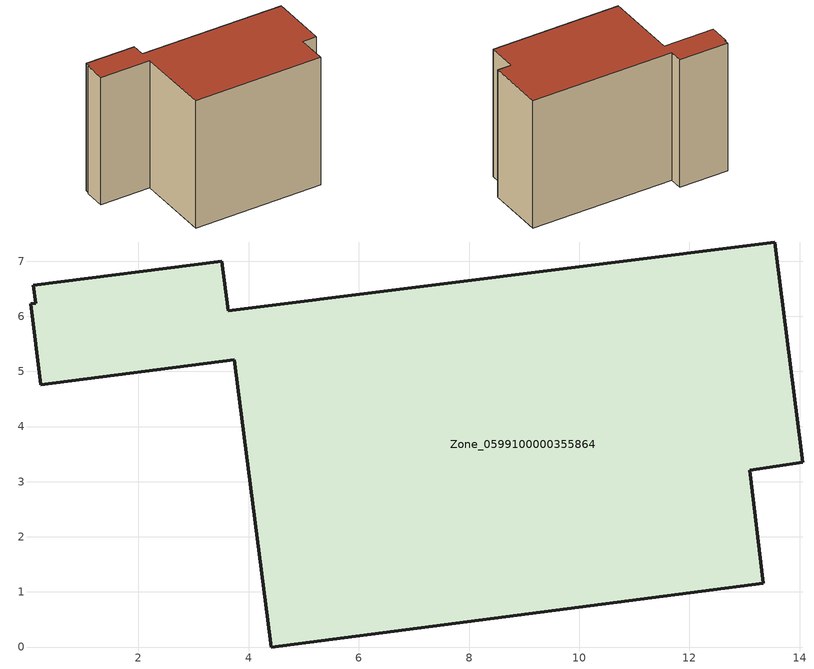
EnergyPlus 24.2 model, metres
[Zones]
Zone_0599100000355864
 floor ground (C_G): 13.55,7.35 14.06,3.35 13.09,3.21 13.34,1.16 4.41,0 3.74,5.21 0.23,4.76 0.04,6.23 0.14,6.24 0.09,6.56 3.51,7 3.63,6.1 z0
 wall outside (C_F): 0.23,4.76 3.74,5.21 4.41,0 13.34,1.16 13.09,3.21 14.06,3.35 13.55,7.35 3.63,6.1 3.51,7 0.09,6.56 0.14,6.24 0.04,6.23 0.23,4.76 z0:9.31
 roof outside (C_R): 0.14,6.24 0.04,6.23 0.23,4.76 3.74,5.21 4.41,0 13.34,1.16 13.09,3.21 14.06,3.35 13.55,7.35 3.63,6.1 3.51,7 0.09,6.56 z9.31
[BUILDING]
Pand.0599100000355864: North Axis=0; Terrain=City; Loads Convergence Tolerance Value=0.04; Temperature Convergence Tolerance Value=0.4; Solar Distribution=FullExterior; Maximum Number of Warmup Days=25; Minimum Number of Warmup Days=1
[Site:Location]
Rotterdam.The.Hague.AP_ZH_NLD Design_Conditions: Latitude=51.96; Longitude=4.45; Time Zone=1; Elevation=-4.5
[SITE:GROUNDTEMPERATURE:BUILDINGSURFACE]
18, 18, 18, 18, 18, 18, 18, 18, 18, 18, 18, 18
[MATERIAL] Thermal Absorptance=0.9; Solar Absorptance=0.7; Visible Absorptance=0.7
Name | Roughness | Thickness | Conductivity | Density | Specific Heat
G.TI.1992-2005 | MediumSmooth | 0.15 | 0.06 | 540 | 1210
F.TI.1992-2005 | Rough | 0.3 | 0.12 | 1920 | 840
R.TI.1992-2005 | MediumRough | 0.2 | 0.08 | 1500 | 1000
[CONSTRUCTION]
C_G: G.TI.1992-2005
C_F: F.TI.1992-2005
C_R: R.TI.1992-2005
[ZONE]
Zone_0599100000355864: Type=1; Multiplier=1; Ceiling Height=Autocalculate; Volume=Autocalculate; Floor Area=autocalculate; Part of Total Floor Area=Yes
[ZONEINFILTRATION:DESIGNFLOWRATE]
Infil_Zone_0599100000355864: Zone or ZoneList or Space or SpaceList=Zone_0599100000355864; Schedule=AlwaysOn; Design Flow Rate Calculation Method=Flow/Area; Flow Rate per Floor Area=0.0015; Constant Term Coefficient=1; Temperature Term Coefficient=0; Velocity Term Coefficient=0; Velocity Squared Term Coefficient=0
[HVACTEMPLATE:ZONE:IDEALLOADSAIRSYSTEM]
Zone_0599100000355864: Maximum Heating Supply Air Temperature=50; Minimum Cooling Supply Air Temperature=13; Maximum Heating Supply Air Humidity Ratio=0.0156; Minimum Cooling Supply Air Humidity Ratio=0.0077; Heating Limit=NoLimit; Cooling Limit=NoLimit; Dehumidification Control Type=ConstantSensibleHeatRatio; Cooling Sensible Heat Ratio=0.7; Dehumidification Setpoint=60; Humidification Control Type=None; Humidification Setpoint=30; Outdoor Air Method=None; Outdoor Air Flow Rate per Person=0.00944; Outdoor Air Flow Rate per Zone Floor Area=0; Outdoor Air Flow Rate per Zone=0; Demand Controlled Ventilation Type=None; Outdoor Air Economizer Type=NoEconomizer; Heat Recovery Type=None; Sensible Heat Recovery Effectiveness=0.7; Latent Heat Recovery Effectiveness=0.65
[ZONECONTROL:THERMOSTAT]
ThermostatControl_Zone_0599100000355864: Zone or ZoneList=Zone_0599100000355864; Control Type Schedule=DualSetpointControlType; Control 1=Thermostat_Zone_0599100000355864; Temperature Difference Between Cutout And Setpoint=0
[THERMOSTATSETPOINT:DUALSETPOINT]
Thermostat_Zone_0599100000355864: Heating Setpoint Temperature Schedule=HeatingSetpoint_Zone_0599100000355864; Cooling Setpoint Temperature Schedule=CoolingSetpoint_Zone_0599100000355864
[SCHEDULE:COMPACT]
HeatingSetpoint_Zone_0599100000355864: Through: 12/31, For: AllDays, Until: 24:00, 21
CoolingSetpoint_Zone_0599100000355864: Through: 12/31, For: AllDays, Until: 24:00, 24
DualSetpointControlType: Through: 12/31, For: AllDays, Until: 24:00, 4
AlwaysOn: Through: 12/31, For: AllDays, Until: 24:00, 1
